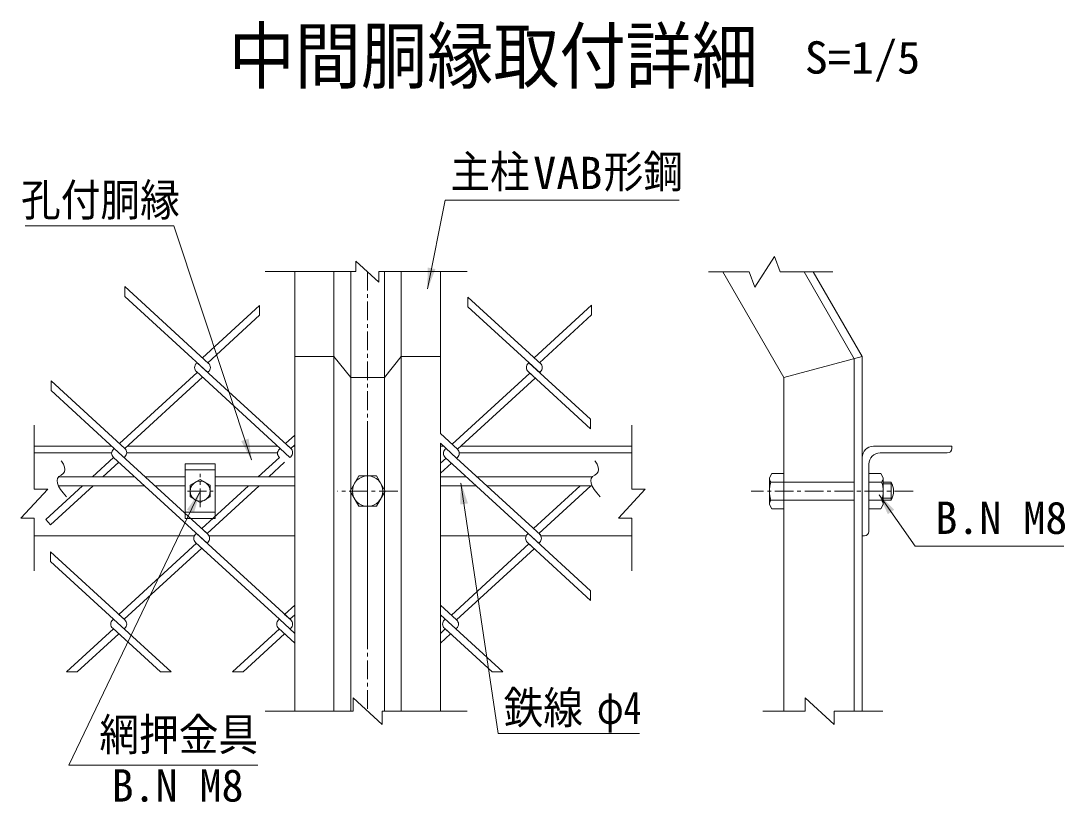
# Model space of a CAD drawing. Units: millimetres, scale not verified, with parts at other scales. Extents: x -4455 to 4455, y -3150 to 3150.
# Drawn here: x 1554 to 2952, y 537 to 1582 of the extents above; entities that cross this region are included whole.
import ezdxf
from ezdxf.enums import TextEntityAlignment as Align

# ---------------------------------------------------------------- set-up
doc = ezdxf.new("R2010")
doc.units = ezdxf.units.MM
doc.header["$LTSCALE"] = 20
doc.linetypes.add('DASHED', pattern=[7.5, 6, -1.5])
doc.linetypes.add('USER1', pattern=[2, 1.25, -0.25, 0.25, -0.25])
doc.layers.add('0-3_7詳細', color=7, linetype='Continuous', lineweight=18)
doc.styles.add('ＭＳ ゴシック', font='')
doc.styles.get('ＭＳ ゴシック').set_extended_font_data('MS Gothic')

msp = doc.modelspace()

# ---------------------------------------------------------------- linework, layer by layer
at = {"layer": '0-3_7詳細', "color": 4}
for p, q in [((2033.55, 1232.64), (2002.71, 1260.84)), ((2002.71, 1246.74), (2002.71, 1260.84)), ((2536.58, 1225.77), (2562.82, 1267.02)), ((2570.32, 1246.39), (2562.82, 1267.02)), ((2002.71, 1246.74), (1881.12, 1246.74)), ((2033.55, 1246.74), (2151.64, 1246.74)), ((2033.55, 1246.74), (2033.55, 1232.64)), ((2474.44, 1246.39), (2529.07, 1246.39)), ((2536.58, 1225.77), (2529.07, 1246.39)), ((2570.32, 1246.39), (2641.19, 1246.39)), ((1572.24, 955.52), (1572.24, 1041.1)), ((2371.92, 955.52), (2371.92, 1041.1)), ((1590.24, 955.52), (1554.24, 916.75)), ((1572.24, 955.52), (1590.24, 955.52)), ((1572.24, 916.75), (1554.24, 916.75)), ((1572.24, 916.75), (1572.24, 846.56)), ((2371.92, 916.75), (2353.92, 916.75)), ((2371.92, 916.75), (2371.92, 846.56)), ((2037.69, 640.65), (1998.92, 676.65)), ((1998.92, 658.65), (1998.92, 676.65)), ((2604.02, 658.65), (2604.02, 676.65)), ((2642.79, 640.65), (2604.02, 676.65)), ((1998.92, 658.65), (1881.12, 658.65)), ((2037.69, 658.65), (2151.64, 658.65)), ((2037.69, 658.65), (2037.69, 640.65)), ((2604.02, 658.65), (2547.45, 658.65)), ((2642.79, 658.65), (2708.06, 658.65)), ((2642.79, 658.65), (2642.79, 640.65))]:
    msp.add_line(p, q, dxfattribs=at)
at = {"layer": '0-3_7詳細'}
for p, q in [((1920.81, 1246.74), (1920.81, 1221.76)), ((1920.81, 1246.74), (1920.81, 1028.09)), ((1973.31, 1246.74), (1973.31, 1133.08)), ((1995.81, 1246.74), (1995.81, 1104.95)), ((2040.81, 1246.74), (2040.81, 1104.95)), ((2063.31, 1246.74), (2063.31, 1133.08)), ((2115.81, 1246.74), (2115.81, 1030.06)), ((2575.21, 1104.95), (2493.55, 1246.39)), ((2669.71, 1130.27), (2602.67, 1246.39)), ((2680.21, 1133.08), (2614.8, 1246.39)), ((1973.31, 1160.63), (1973.31, 1076.2)), ((2063.31, 1156.71), (2063.31, 1078.16)), ((1973.31, 1133.08), (1920.81, 1133.08)), ((1973.31, 1133.08), (1973.31, 658.65)), ((1973.31, 1133.08), (1973.31, 1013.08)), ((1973.31, 1133.08), (1995.81, 1104.95)), ((1995.81, 1140.01), (1995.81, 1096.82)), ((2040.81, 1136.09), (2040.81, 1098.78)), ((2040.81, 1104.95), (2063.31, 1133.08)), ((2063.31, 1133.08), (2063.31, 658.65)), ((2063.31, 1133.08), (2063.31, 1013.08)), ((2063.31, 1133.08), (2115.81, 1133.08)), ((2680.21, 1133.08), (2575.21, 1104.95)), ((2680.21, 1133.09), (2680.21, 658.65)), ((2669.71, 1130.27), (2669.71, 658.65)), ((1995.81, 1104.95), (1995.81, 954.85)), ((1995.81, 1104.95), (2040.81, 1104.95)), ((2040.81, 1104.95), (2040.81, 954.85)), ((2575.21, 1104.95), (2575.21, 658.65)), ((1920.81, 1028.09), (1920.81, 787.54)), ((1572.24, 1013.08), (1676.06, 1013.08)), ((1696.61, 1013.08), (1898.09, 1013.08)), ((1898.09, 1013.08), (1883.31, 1013.08)), ((1918.64, 1013.08), (1920.81, 1013.08)), ((1920.81, 1013.08), (1918.64, 1013.08)), ((1920.81, 1015.07), (1920.81, 1013.08)), ((2115.81, 1017.03), (2115.81, 1013.08)), ((2115.81, 1013.08), (2120.12, 1013.08)), ((2115.81, 1013.08), (2115.81, 787.54)), ((2120.12, 1013.08), (2115.81, 1013.08)), ((2153.31, 1013.08), (2142.81, 1013.08)), ((2142.81, 1013.08), (2371.92, 1013.08)), ((2695.21, 1013.09), (2800.21, 1013.09)), ((2800.21, 1013.09), (2800.21, 1010.09)), ((1572.24, 1004.08), (1675.74, 1004.08)), ((1695.85, 1004.08), (1897.77, 1004.08)), ((2140.99, 1004.08), (2371.92, 1004.08)), ((2680.21, 893.09), (2680.21, 998.09)), ((2704.21, 1004.09), (2794.21, 1004.09)), ((1814.16, 989.63), (1774.29, 989.63)), ((1774.29, 989.63), (1774.29, 916.54)), ((1814.16, 981.33), (1774.29, 981.33)), ((1814.16, 989.63), (1814.16, 916.54)), ((2689.21, 899.09), (2689.21, 989.09)), ((1604.95, 972.26), (1706.41, 972.26)), ((1720.62, 972.26), (1774.29, 972.26)), ((1814.16, 972.26), (1920.81, 972.26)), ((2115.81, 972.26), (2150.46, 972.26)), ((2164.67, 972.26), (2319.19, 972.26)), ((2556.01, 970.84), (2559.34, 976.6)), ((2556.01, 935.32), (2556.01, 970.84)), ((2558.07, 965.08), (2575.21, 965.08)), ((2559.34, 976.6), (2575.21, 976.6)), ((2705.09, 976.6), (2689.21, 976.6)), ((2706.36, 965.08), (2689.21, 965.08)), ((2708.41, 970.84), (2705.09, 976.6)), ((2708.41, 935.32), (2708.41, 970.84)), ((2708.41, 965.08), (2719.07, 965.08)), ((2719.07, 941.08), (2719.07, 965.08)), ((1604.42, 960.26), (1719.5, 960.26)), ((1733.71, 960.26), (1774.29, 960.26)), ((1814.16, 960.26), (1920.81, 960.26)), ((1995.81, 951.32), (1995.81, 658.65)), ((2040.81, 951.32), (2040.81, 658.65)), ((2115.81, 960.26), (2163.56, 960.26)), ((2177.77, 960.26), (2318.66, 960.26)), ((1780.83, 945.35), (1794.22, 937.62)), ((1794.22, 937.62), (1807.62, 945.35)), ((2558.07, 941.08), (2575.21, 941.08)), ((2706.36, 941.08), (2689.21, 941.08)), ((2708.41, 941.08), (2719.07, 941.08)), ((1814.16, 924.85), (1774.29, 924.84)), ((2556.01, 935.32), (2559.34, 929.56)), ((2708.41, 935.32), (2705.09, 929.56)), ((1814.16, 916.54), (1774.29, 916.54)), ((1572.24, 893.08), (1786.38, 893.08)), ((1806.18, 893.08), (1920.81, 893.08)), ((2115.81, 893.08), (2230.44, 893.08)), ((2250.24, 893.08), (2371.92, 893.08)), ((2680.21, 893.09), (2683.21, 893.09)), ((1920.81, 787.54), (1920.81, 762.77)), ((2115.81, 787.54), (2115.81, 762.77)), ((1920.81, 762.77), (1920.81, 658.65)), ((2115.81, 762.77), (2115.81, 658.65))]:
    msp.add_line(p, q, dxfattribs=at)
at = {"layer": '0-3_7詳細', "color": 1, "linetype": 'USER1'}
for p, q in [((2018.31, 1246.58), (2018.31, 658.65)), ((2018.31, 1027.99), (2018.31, 762.41)), ((1794.22, 931.62), (1794.22, 976.28)), ((1777.46, 953.08), (1811.77, 953.08)), ((2058.61, 953.08), (1977.96, 953.08)), ((2748.33, 953.08), (2531.75, 953.08))]:
    msp.add_line(p, q, dxfattribs=at)
at = {"layer": '0-3_7詳細', "color": 3}
for p, q in [((1805.53, 1123.95), (1693.44, 1226.65)), ((1693.44, 1213.63), (1693.44, 1226.65)), ((1804.46, 1111.91), (1693.44, 1213.63)), ((2250.65, 1122.96), (2152.68, 1212.74)), ((2152.68, 1199.72), (2152.68, 1212.74)), ((1873.71, 1201.41), (1797.35, 1131.44)), ((1873.71, 1188.39), (1804.46, 1124.93)), ((1873.71, 1201.41), (1873.71, 1188.39)), ((2249.58, 1110.92), (2152.68, 1199.72)), ((2318.15, 1201.75), (2241.41, 1131.44)), ((2318.15, 1188.73), (2248.51, 1124.93)), ((2318.15, 1201.75), (2318.15, 1188.73)), ((1915.47, 1010.18), (1790.25, 1124.93)), ((2234.3, 1124.93), (2233.23, 1123.95)), ((2234.3, 1124.93), (2233.23, 1123.95)), ((2316.8, 1049.33), (2234.3, 1124.93)), ((1790.25, 1111.91), (1686.34, 1016.69)), ((1797.35, 1105.4), (1693.44, 1010.18)), ((1901.26, 1010.18), (1789.18, 1112.89)), ((1805.53, 1112.89), (1804.46, 1111.91)), ((2235.37, 1110.92), (2131.46, 1015.71)), ((2242.48, 1104.41), (2138.57, 1009.2)), ((2241.41, 1105.4), (2233.23, 1112.89)), ((2316.8, 1036.31), (2233.23, 1112.89)), ((2249.58, 1112.89), (2248.51, 1111.91)), ((2249.58, 1112.89), (2248.51, 1111.91)), ((1693.44, 1010.18), (1594.89, 1100.49)), ((2316.8, 1049.33), (2316.8, 1036.31)), ((1920.81, 1028.09), (1908.37, 1016.69)), ((2138.57, 1009.2), (2115.81, 1030.06)), ((1679.23, 1010.18), (1678.16, 1009.2)), ((1679.23, 1010.18), (1678.16, 1009.2)), ((1804.46, 895.43), (1679.23, 1010.18)), ((1901.26, 1010.18), (1900.19, 1009.2)), ((1901.26, 1010.18), (1900.19, 1009.2)), ((1914.4, 998.14), (1901.26, 1010.18)), ((1915.47, 1010.18), (1908.37, 1016.69)), ((1920.81, 1015.07), (1915.47, 1010.18)), ((2137.5, 997.16), (2115.81, 1017.03)), ((2123.29, 1010.18), (2122.22, 1009.2)), ((2123.29, 1010.18), (2122.22, 1009.2)), ((1678.16, 998.14), (1649.92, 972.26)), ((1803.39, 883.39), (1678.16, 998.14)), ((1693.81, 999.46), (1692.37, 998.14)), ((1693.44, 999.12), (1692.37, 998.14)), ((1900.19, 998.14), (1871.94, 972.26)), ((1915.47, 999.12), (1914.4, 998.14)), ((2123.29, 997.16), (2115.81, 990.31)), ((2248.51, 882.41), (2122.22, 998.14)), ((2138.94, 998.48), (2137.5, 997.16)), ((2249.58, 894.45), (2137.5, 997.16)), ((1685.27, 991.63), (1664.13, 972.26)), ((1907.29, 991.63), (1886.15, 972.26)), ((2130.39, 990.65), (2115.81, 977.28)), ((1636.82, 960.26), (1587.71, 915.26)), ((1858.85, 960.26), (1796.28, 902.93)), ((1873.06, 960.26), (1803.39, 896.41)), ((2302.9, 960.26), (2240.34, 902.93)), ((2317.11, 960.26), (2247.44, 896.41)), ((1789.18, 896.41), (1788.11, 895.43)), ((1789.18, 896.41), (1788.11, 895.43)), ((1915.47, 780.69), (1789.18, 896.41)), ((1804.46, 895.43), (1796.28, 902.93)), ((2233.23, 896.41), (2232.16, 895.43)), ((2233.23, 896.41), (2232.16, 895.43)), ((2316.8, 819.84), (2233.23, 896.41)), ((1789.18, 883.39), (1685.27, 788.18)), ((1900.19, 781.67), (1788.11, 884.38)), ((1804.46, 884.37), (1803.39, 883.39)), ((2234.3, 882.41), (2130.39, 787.2)), ((2240.34, 876.88), (2232.16, 884.38)), ((2316.8, 806.82), (2232.16, 884.37)), ((2248.51, 884.37), (2247.44, 883.39)), ((2248.51, 884.37), (2247.44, 883.39)), ((1693.44, 780.69), (1593.82, 871.98)), ((1593.82, 858.96), (1593.82, 871.98)), ((1796.28, 876.88), (1692.37, 781.67)), ((2241.41, 875.9), (2137.5, 780.69)), ((1678.16, 781.67), (1593.82, 858.96)), ((2316.8, 819.84), (2316.8, 806.82)), ((1920.81, 800.56), (1907.29, 788.18)), ((2137.5, 780.69), (2115.81, 800.56)), ((1693.44, 780.69), (1685.27, 788.18)), ((1915.47, 780.69), (1907.29, 788.18)), ((1920.81, 787.54), (1914.4, 781.67)), ((2136.43, 768.65), (2115.81, 787.54)), ((1678.16, 781.67), (1677.09, 780.69)), ((1678.16, 781.67), (1677.09, 780.69)), ((1740.96, 711.1), (1677.09, 769.63)), ((1755.17, 711.1), (1678.16, 781.67)), ((1693.44, 769.63), (1692.37, 768.65)), ((1900.19, 781.67), (1899.12, 780.69)), ((1900.19, 781.67), (1899.12, 780.69)), ((1920.81, 749.75), (1899.12, 769.63)), ((1920.81, 762.77), (1900.19, 781.67)), ((1915.47, 769.63), (1914.4, 768.65)), ((2122.22, 781.67), (2121.15, 780.69)), ((2122.22, 781.67), (2121.15, 780.69)), ((2185.02, 711.1), (2121.15, 769.63)), ((2129.32, 762.14), (2121.15, 769.63)), ((2137.5, 769.63), (2136.43, 768.65)), ((2137.5, 769.63), (2136.43, 768.65)), ((1678.16, 768.65), (1615.36, 711.1)), ((1685.27, 762.14), (1629.57, 711.1)), ((1900.19, 768.65), (1837.39, 711.1)), ((1907.29, 762.14), (1851.6, 711.1)), ((2122.22, 768.65), (2115.81, 762.77)), ((2129.32, 762.14), (2115.81, 749.75)), ((2199.23, 711.1), (2136.43, 768.65)), ((1629.57, 711.1), (1615.36, 711.1)), ((1755.17, 711.1), (1740.96, 711.1)), ((1851.6, 711.1), (1837.39, 711.1)), ((2199.23, 711.1), (2185.02, 711.1))]:
    msp.add_line(p, q, dxfattribs=at)
at = {"layer": '0-3_7詳細', "color": 3, "linetype": 'DASHED'}
for p, q in [((2575.21, 965.08), (2669.71, 965.08)), ((2575.21, 941.08), (2669.71, 941.08))]:
    msp.add_line(p, q, dxfattribs=at)
at = {"layer": '0-3_7詳細', "color": 1}
for p, q in [((2708.41, 962.68), (2720.29, 962.68)), ((2708.41, 943.48), (2720.29, 943.48))]:
    msp.add_line(p, q, dxfattribs=at)
at = {"layer": '0-3_7詳細'}
for points in [[(2435.52, 1342.24), (2122.17, 1342.24), (2098.46, 1223.77)], [(1559.75, 1308.01), (1758.84, 1308.01), (1862.95, 995.03)], [(1807.62, 945.35), (1807.62, 960.82), (1794.22, 968.55), (1780.83, 960.82), (1780.83, 945.35)], [(2559.34, 929.56), (2575.21, 929.56), (2575.21, 976.6)], [(2705.09, 929.56), (2689.21, 929.56), (2689.21, 976.6)], [(1871.55, 586.45), (1618.58, 586.45), (1793.36, 951.28)], [(2382.14, 628.76), (2193.07, 628.76), (2143.31, 963.57)], [(2950.31, 879.45), (2751.23, 879.45), (2702.83, 948.13)]]:
    msp.add_lwpolyline(points, dxfattribs=at)
at = {"layer": '0-3_7詳細', "color": 3}
for points in [[(1679.23, 1010.18), (1594.89, 1087.47), (1594.89, 1100.49)], [(1651.03, 960.26), (1593.82, 907.83), (1587.71, 915.26)]]:
    msp.add_lwpolyline(points, dxfattribs=at)
at = {"layer": '0-3_7詳細', "color": 4}
for points in [[(1608.15, 993.53), (1608.47, 993.14), (1611.13, 988.94), (1612.69, 985.18), (1613.16, 981.87), (1612.54, 978.99), (1610.82, 976.56), (1608, 974.57), (1605.17, 972.57), (1603.42, 970.08), (1602.74, 967.13), (1603.13, 963.7), (1604.6, 959.79), (1607.14, 955.41), (1610.75, 950.55), (1615.44, 945.21)], [(2322.39, 993.53), (2322.7, 993.14), (2325.36, 988.94), (2326.93, 985.18), (2327.4, 981.87), (2326.77, 978.99), (2325.05, 976.56), (2322.24, 974.57), (2319.41, 972.57), (2317.65, 970.08), (2316.97, 967.13), (2317.36, 963.7), (2318.83, 959.79), (2321.37, 955.41), (2324.99, 950.55), (2329.67, 945.21)], [(2371.92, 955.52), (2389.92, 955.52), (2353.92, 916.75)]]:
    msp.add_lwpolyline(points, dxfattribs=at)
at = {"layer": '0-3_7詳細', "color": 3}
msp.add_lwpolyline([(1994.79, 953.08), (2006.55, 973.45), (2030.07, 973.45), (2041.83, 953.08), (2030.07, 932.72), (2006.55, 932.72)], close=True, dxfattribs=at)
at = {"layer": '0-3_7詳細'}
msp.add_circle((1794.22, 953.08), 13.4, dxfattribs=at)
at = {"layer": '0-3_7詳細', "color": 3}
msp.add_circle((2018.31, 953.08), 20.4, dxfattribs=at)
for centre, start, end in [((1794.24, 1118.42), 132.5, 227.5), ((1800.46, 1118.42), 312.5, 47.5), ((2238.3, 1118.42), 132.5, 227.5), ((2244.52, 1118.42), 312.5, 47.5), ((1683.23, 1003.67), 132.5, 227.5), ((1688.37, 1004.65), 312.5, 47.5), ((1905.26, 1003.67), 132.5, 227.5), ((1910.4, 1004.65), 312.5, 47.5), ((2127.29, 1003.67), 132.5, 227.5), ((2133.5, 1003.67), 312.5, 47.5), ((1793.17, 889.9), 132.5, 227.5), ((1799.39, 889.9), 312.5, 47.5), ((2237.23, 889.9), 132.5, 227.5), ((2243.45, 889.9), 312.5, 47.5), ((1682.16, 775.16), 132.5, 227.5), ((1688.37, 775.16), 312.5, 47.5), ((1904.19, 775.16), 132.5, 227.5), ((1910.4, 775.16), 312.5, 47.5), ((2126.21, 775.16), 132.5, 227.5), ((2132.43, 775.16), 312.5, 47.5)]:
    msp.add_arc(centre, 7.5, start, end, dxfattribs=at)
at = {"layer": '0-3_7詳細'}
for centre, radius, start, end in [((2695.21, 998.09), 15, 90, 180), ((2794.21, 1010.09), 6, 270, 0), ((2704.21, 989.09), 15, 90, 180), ((2565.1, 970.84), 9.09, 180, 219.3382), ((2592.01, 953.08), 36, 160.52878, 199.47122), ((2672.41, 953.08), 36, 340.52878, 19.47122), ((2699.33, 970.84), 9.09, 320.6618, 0), ((2698.29, 953.08), 24, 330, 30), ((2565.1, 935.32), 9.09, 140.6618, 180), ((2699.33, 935.32), 9.09, 0, 39.3382), ((2683.21, 899.09), 6, 270, 0)]:
    msp.add_arc(centre, radius, start, end, dxfattribs=at)
for points in [[(2098.07, 1221.81), (2098.85, 1252.25), (2109.06, 1250.2)], [(1863.58, 993.13), (1849.17, 1019.95), (1859.06, 1023.24)], [(2143.01, 965.55), (2152.58, 936.64), (2142.27, 935.11)], [(1794.22, 953.08), (1785.96, 923.78), (1776.56, 928.28)], [(2701.68, 949.77), (2723.22, 928.24), (2714.7, 922.24)]]:
    msp.add_solid(points, dxfattribs=at)

# ---------------------------------------------------------------- texts
at = {"layer": '0-3_7詳細', "style": 'ＭＳ ゴシック', "width": 0.9}
msp.add_text('中間胴縁取付詳細', height=72.14, dxfattribs=at).set_placement((1832.25, 1477.72), align=Align.BOTTOM_LEFT)
at = {"layer": '0-3_7詳細', "color": 3, "style": 'ＭＳ ゴシック'}
for s, width, p in [('S=1/5', 1.05, (2603.43, 1498.67)), ('主柱', 0.9, (2129.08, 1345.85)), ('VAB', 1.05, (2239.88, 1344.13)), ('形鋼', 0.9, (2334.35, 1345.85)), ('孔付胴縁', 0.9, (1554.46, 1308.11)), ('鉄線', 0.9, (2200.34, 628.72)), ('φ4', 0.8, (2325.26, 628.72)), ('網押金具', 0.9, (1659.34, 592.8))]:
    msp.add_text(s, height=43.26, dxfattribs=dict(at, width=width)).set_placement(p, align=Align.BOTTOM_LEFT)
for p in [(2778.26, 882.82), (1675.66, 524.7)]:
    msp.add_text('B.N M8', height=43.26, dxfattribs=at).set_placement(p, align=Align.BOTTOM_LEFT)

doc.saveas('drawing.dxf')
